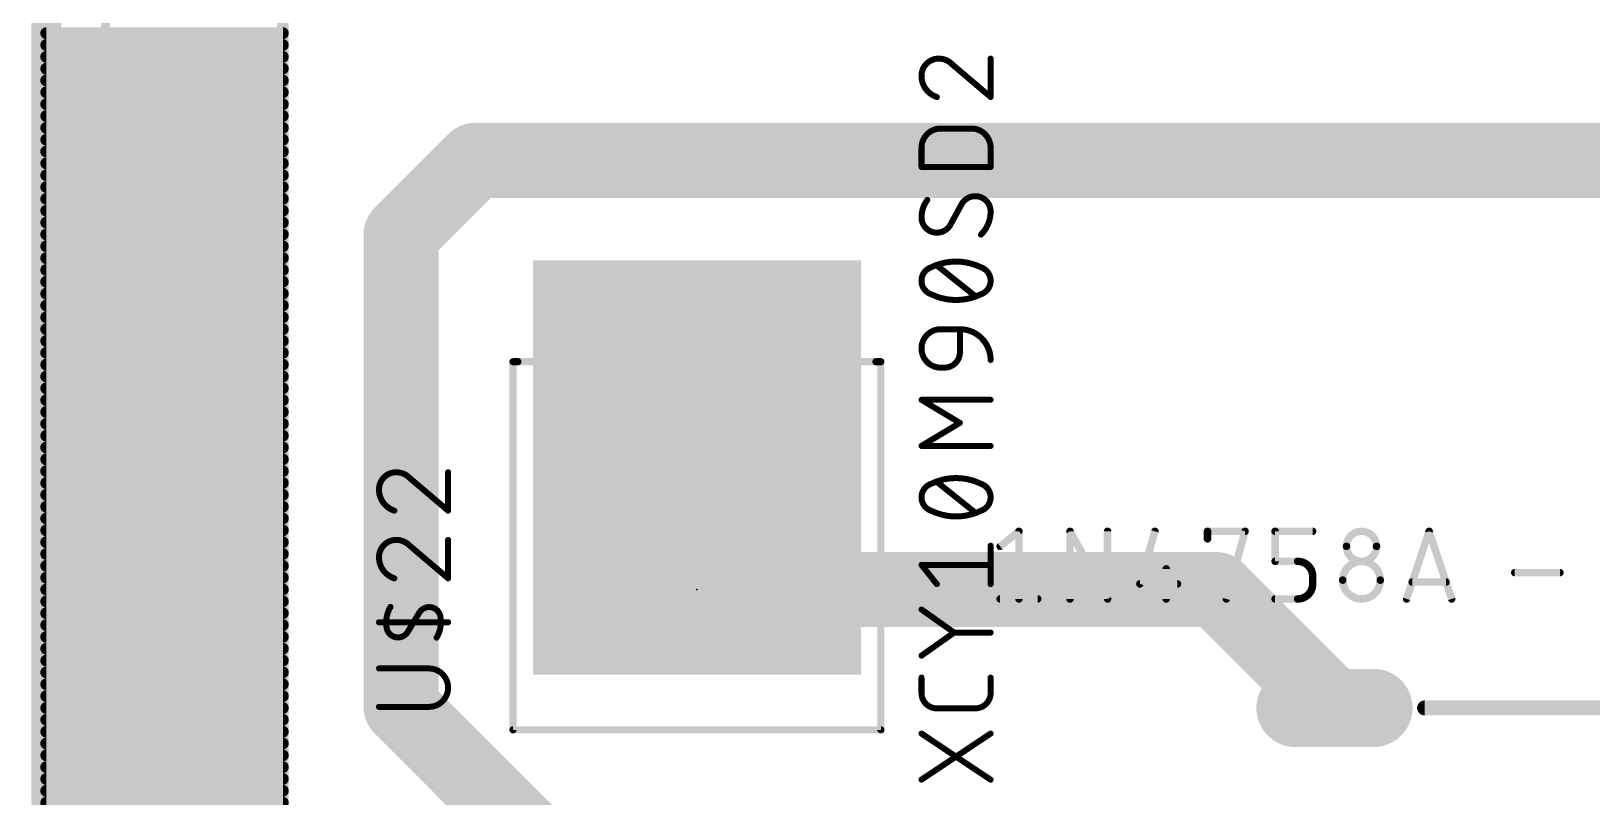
# Model space of a CAD drawing. Extents: x -92 to 260, y -27 to 208.
# Drawn here: x 133.75 to 160.13, y 134.5 to 147.43 of the extents above; entities that cross this region are included whole.
import ezdxf

# ---------------------------------------------------------------- set-up
doc = ezdxf.new("R2010")
doc.units = 0
for name, color, linetype in [('1', 12, 'CONTINUOUS'), ('121', 253, 'CONTINUOUS'), ('16', 132, 'CONTINUOUS'), ('17', 110, 'CONTINUOUS'), ('21', 253, 'CONTINUOUS'), ('23', 53, 'CONTINUOUS'), ('25', 253, 'CONTINUOUS'), ('27', 253, 'CONTINUOUS'), ('51', 253, 'CONTINUOUS')]:
    doc.layers.add(name, color=color, linetype=linetype)

# ---------------------------------------------------------------- blocks, each defined once
blk = doc.blocks.new('LONGP100')
at = {"const_width": 1}
blk.add_lwpolyline([(-0.5, 0), (0.5, 0)], dxfattribs=at)
at = {"const_width": 0.5}
for points in [[(-0.5, 0.25, 1), (-0.5, -0.25)], [(0.5, -0.25, 1), (0.5, 0.25)]]:
    blk.add_lwpolyline(points, format="xyb", dxfattribs=at)
blk = doc.blocks.new('RECT')
blk.add_solid([(-0.5, -0.5), (0.5, -0.5), (-0.5, 0.5), (0.5, 0.5)])

msp = doc.modelspace()

# ---------------------------------------------------------------- linework, layer by layer
at = {"layer": '1'}
for points, const_width in [([(134, 122), (134, 182)], 0.508), ([(141.25, 145.25), (140, 144)], 1.27), ([(180, 145.25), (141.25, 145.25)], 1.27), ([(140, 144), (140, 136.0159)], 1.27), ([(147.0626, 138), (145, 140.0626)], 1.27), ([(153.777, 138), (147.0626, 138)], 1.27), ([(155.777, 136), (153.777, 138)], 1.27), ([(140, 136.0159), (142.72, 133.2959)], 1.27)]:
    msp.add_lwpolyline(points, dxfattribs=dict(at, const_width=const_width))
at = {"layer": '1', "const_width": 0.635}
for points in [[(141.25, 145.5675, 1), (141.25, 144.9325)], [(141.4745, 145.0255, 1), (141.0255, 145.4745)], [(140.3175, 144, 1), (139.6825, 144)], [(139.7755, 144.2245, 1), (140.2245, 143.7755)], [(145.2245, 140.2871, 1), (144.7755, 139.8381)], [(147.0626, 138.3175, 1), (147.0626, 137.6825)], [(146.8381, 137.7755, 1), (147.2871, 138.2245)], [(154.0015, 138.2245, 1), (153.5525, 137.7755)], [(153.777, 137.6825, 1), (153.777, 138.3175)], [(140.2245, 136.2404, 1), (139.7755, 135.7914)], [(155.5525, 135.7755, 1), (156.0015, 136.2245)], [(139.6825, 136.0159, 1), (140.3175, 136.0159)]]:
    msp.add_lwpolyline(points, format="xyb", dxfattribs=at)
at = {"layer": '121', "const_width": 0.1524}
msp.add_lwpolyline([(135, 175), (135, 85)], dxfattribs=at)
at = {"layer": '16', "const_width": 0.508}
msp.add_lwpolyline([(134, 122), (134, 183)], dxfattribs=at)
at = {"layer": '21'}
for points, const_width in [([(134, 121.7), (134, 180.3)], 0.2), ([(138, 180.3), (138, 121.7)], 0.2), ([(134, 147.4), (138, 147.4)], 0.2), ([(134, 147.2), (138, 147.2)], 0.2), ([(134, 147), (138, 147)], 0.2), ([(134, 146.8), (138, 146.8)], 0.2), ([(134, 146.6), (138, 146.6)], 0.2), ([(134, 146.4), (138, 146.4)], 0.2), ([(134, 146.2), (138, 146.2)], 0.2), ([(134, 146), (138, 146)], 0.2), ([(134, 145.8), (138, 145.8)], 0.2), ([(134, 145.6), (138, 145.6)], 0.2), ([(134, 145.4), (138, 145.4)], 0.2), ([(134, 145.2), (138, 145.2)], 0.2), ([(134, 145), (138, 145)], 0.2), ([(134, 144.8), (138, 144.8)], 0.2), ([(134, 144.6), (138, 144.6)], 0.2), ([(134, 144.4), (138, 144.4)], 0.2), ([(134, 144.2), (138, 144.2)], 0.2), ([(134, 144), (138, 144)], 0.2), ([(134, 143.8), (138, 143.8)], 0.2), ([(134, 143.6), (138, 143.6)], 0.2), ([(134, 143.4), (138, 143.4)], 0.2), ([(134, 143.2), (138, 143.2)], 0.2), ([(134, 143), (138, 143)], 0.2), ([(134, 142.8), (138, 142.8)], 0.2), ([(134, 142.6), (138, 142.6)], 0.2), ([(134, 142.4), (138, 142.4)], 0.2), ([(134, 142.2), (138, 142.2)], 0.2), ([(134, 142), (138, 142)], 0.2), ([(134, 141.8), (138, 141.8)], 0.2), ([(134, 141.6), (138, 141.6)], 0.2), ([(141.9741, 141.85), (141.89, 141.85)], 0.12), ([(141.89, 141.85), (141.89, 135.63)], 0.12), ([(148.11, 141.85), (148.0259, 141.85)], 0.12), ([(148.11, 135.63), (148.11, 141.85)], 0.12), ([(134, 141.4), (138, 141.4)], 0.2), ([(134, 141.2), (138, 141.2)], 0.2), ([(134, 141), (138, 141)], 0.2), ([(134, 140.8), (138, 140.8)], 0.2), ([(134, 140.6), (138, 140.6)], 0.2), ([(134, 140.4), (138, 140.4)], 0.2), ([(134, 140.2), (138, 140.2)], 0.2), ([(134, 140), (138, 140)], 0.2), ([(134, 139.8), (138, 139.8)], 0.2), ([(134, 139.6), (138, 139.6)], 0.2), ([(134, 139.4), (138, 139.4)], 0.2), ([(134, 139.2), (138, 139.2)], 0.2), ([(134, 139), (138, 139)], 0.2), ([(134, 138.8), (138, 138.8)], 0.2), ([(134, 138.6), (138, 138.6)], 0.2), ([(134, 138.4), (138, 138.4)], 0.2), ([(134, 138.2), (138, 138.2)], 0.2), ([(134, 138), (138, 138)], 0.2), ([(134, 137.8), (138, 137.8)], 0.2), ([(134, 137.6), (138, 137.6)], 0.2), ([(134, 137.4), (138, 137.4)], 0.2), ([(134, 137.2), (138, 137.2)], 0.2), ([(134, 137), (138, 137)], 0.2), ([(134, 136.8), (138, 136.8)], 0.2), ([(134, 136.6), (138, 136.6)], 0.2), ([(134, 136.4), (138, 136.4)], 0.2), ([(134, 136.2), (138, 136.2)], 0.2), ([(160.73, 136), (157.301, 136)], 0.254), ([(134, 136), (138, 136)], 0.2), ([(134, 135.8), (138, 135.8)], 0.2), ([(134, 135.6), (138, 135.6)], 0.2), ([(141.89, 135.63), (148.11, 135.63)], 0.12), ([(134, 135.4), (138, 135.4)], 0.2), ([(134, 135.2), (138, 135.2)], 0.2), ([(134, 135), (138, 135)], 0.2), ([(134, 134.8), (138, 134.8)], 0.2), ([(134, 134.6), (138, 134.6)], 0.2), ([(134, 134.4), (138, 134.4)], 0.2)]:
    msp.add_lwpolyline(points, dxfattribs=dict(at, const_width=const_width))
for points, const_width in [([(134, 147.45, 1), (134, 147.35)], 0.1), ([(138, 147.35, 1), (138, 147.45)], 0.1), ([(134, 147.25, 1), (134, 147.15)], 0.1), ([(138, 147.15, 1), (138, 147.25)], 0.1), ([(134, 147.05, 1), (134, 146.95)], 0.1), ([(138, 146.95, 1), (138, 147.05)], 0.1), ([(134, 146.85, 1), (134, 146.75)], 0.1), ([(134, 146.65, 1), (134, 146.55)], 0.1), ([(138, 146.75, 1), (138, 146.85)], 0.1), ([(138, 146.55, 1), (138, 146.65)], 0.1), ([(134, 146.45, 1), (134, 146.35)], 0.1), ([(138, 146.35, 1), (138, 146.45)], 0.1), ([(134, 146.25, 1), (134, 146.15)], 0.1), ([(138, 146.15, 1), (138, 146.25)], 0.1), ([(134, 146.05, 1), (134, 145.95)], 0.1), ([(134, 145.85, 1), (134, 145.75)], 0.1), ([(138, 145.95, 1), (138, 146.05)], 0.1), ([(138, 145.75, 1), (138, 145.85)], 0.1), ([(134, 145.65, 1), (134, 145.55)], 0.1), ([(138, 145.55, 1), (138, 145.65)], 0.1), ([(134, 145.45, 1), (134, 145.35)], 0.1), ([(138, 145.35, 1), (138, 145.45)], 0.1), ([(134, 145.25, 1), (134, 145.15)], 0.1), ([(134, 145.05, 1), (134, 144.95)], 0.1), ([(138, 145.15, 1), (138, 145.25)], 0.1), ([(138, 144.95, 1), (138, 145.05)], 0.1), ([(134, 144.85, 1), (134, 144.75)], 0.1), ([(138, 144.75, 1), (138, 144.85)], 0.1), ([(134, 144.65, 1), (134, 144.55)], 0.1), ([(138, 144.55, 1), (138, 144.65)], 0.1), ([(134, 144.45, 1), (134, 144.35)], 0.1), ([(138, 144.35, 1), (138, 144.45)], 0.1), ([(134, 144.25, 1), (134, 144.15)], 0.1), ([(134, 144.05, 1), (134, 143.95)], 0.1), ([(138, 144.15, 1), (138, 144.25)], 0.1), ([(138, 143.95, 1), (138, 144.05)], 0.1), ([(134, 143.85, 1), (134, 143.75)], 0.1), ([(138, 143.75, 1), (138, 143.85)], 0.1), ([(134, 143.65, 1), (134, 143.55)], 0.1), ([(138, 143.55, 1), (138, 143.65)], 0.1), ([(134, 143.45, 1), (134, 143.35)], 0.1), ([(134, 143.25, 1), (134, 143.15)], 0.1), ([(138, 143.35, 1), (138, 143.45)], 0.1), ([(138, 143.15, 1), (138, 143.25)], 0.1), ([(134, 143.05, 1), (134, 142.95)], 0.1), ([(138, 142.95, 1), (138, 143.05)], 0.1), ([(134, 142.85, 1), (134, 142.75)], 0.1), ([(138, 142.75, 1), (138, 142.85)], 0.1), ([(134, 142.65, 1), (134, 142.55)], 0.1), ([(134, 142.45, 1), (134, 142.35)], 0.1), ([(138, 142.55, 1), (138, 142.65)], 0.1), ([(138, 142.35, 1), (138, 142.45)], 0.1), ([(134, 142.25, 1), (134, 142.15)], 0.1), ([(138, 142.15, 1), (138, 142.25)], 0.1), ([(134, 142.05, 1), (134, 141.95)], 0.1), ([(138, 141.95, 1), (138, 142.05)], 0.1), ([(134, 141.85, 1), (134, 141.75)], 0.1), ([(134, 141.65, 1), (134, 141.55)], 0.1), ([(138, 141.75, 1), (138, 141.85)], 0.1), ([(138, 141.55, 1), (138, 141.65)], 0.1), ([(141.89, 141.88, 1), (141.89, 141.82)], 0.06), ([(141.92, 141.85, 1), (141.86, 141.85)], 0.06), ([(141.9741, 141.82, 1), (141.9741, 141.88)], 0.06), ([(148.0259, 141.88, 1), (148.0259, 141.82)], 0.06), ([(148.14, 141.85, 1), (148.08, 141.85)], 0.06), ([(148.11, 141.82, 1), (148.11, 141.88)], 0.06), ([(134, 141.45, 1), (134, 141.35)], 0.1), ([(138, 141.35, 1), (138, 141.45)], 0.1), ([(134, 141.25, 1), (134, 141.15)], 0.1), ([(138, 141.15, 1), (138, 141.25)], 0.1), ([(134, 141.05, 1), (134, 140.95)], 0.1), ([(134, 140.85, 1), (134, 140.75)], 0.1), ([(138, 140.95, 1), (138, 141.05)], 0.1), ([(138, 140.75, 1), (138, 140.85)], 0.1), ([(134, 140.65, 1), (134, 140.55)], 0.1), ([(138, 140.55, 1), (138, 140.65)], 0.1), ([(134, 140.45, 1), (134, 140.35)], 0.1), ([(138, 140.35, 1), (138, 140.45)], 0.1), ([(134, 140.25, 1), (134, 140.15)], 0.1), ([(134, 140.05, 1), (134, 139.95)], 0.1), ([(138, 140.15, 1), (138, 140.25)], 0.1), ([(138, 139.95, 1), (138, 140.05)], 0.1), ([(134, 139.85, 1), (134, 139.75)], 0.1), ([(138, 139.75, 1), (138, 139.85)], 0.1), ([(134, 139.65, 1), (134, 139.55)], 0.1), ([(138, 139.55, 1), (138, 139.65)], 0.1), ([(134, 139.45, 1), (134, 139.35)], 0.1), ([(134, 139.25, 1), (134, 139.15)], 0.1), ([(138, 139.35, 1), (138, 139.45)], 0.1), ([(138, 139.15, 1), (138, 139.25)], 0.1), ([(134, 139.05, 1), (134, 138.95)], 0.1), ([(138, 138.95, 1), (138, 139.05)], 0.1), ([(134, 138.85, 1), (134, 138.75)], 0.1), ([(138, 138.75, 1), (138, 138.85)], 0.1), ([(134, 138.65, 1), (134, 138.55)], 0.1), ([(134, 138.45, 1), (134, 138.35)], 0.1), ([(138, 138.55, 1), (138, 138.65)], 0.1), ([(138, 138.35, 1), (138, 138.45)], 0.1), ([(134, 138.25, 1), (134, 138.15)], 0.1), ([(138, 138.15, 1), (138, 138.25)], 0.1), ([(134, 138.05, 1), (134, 137.95)], 0.1), ([(138, 137.95, 1), (138, 138.05)], 0.1), ([(134, 137.85, 1), (134, 137.75)], 0.1), ([(138, 137.75, 1), (138, 137.85)], 0.1), ([(134, 137.65, 1), (134, 137.55)], 0.1), ([(134, 137.45, 1), (134, 137.35)], 0.1), ([(138, 137.55, 1), (138, 137.65)], 0.1), ([(138, 137.35, 1), (138, 137.45)], 0.1), ([(134, 137.25, 1), (134, 137.15)], 0.1), ([(138, 137.15, 1), (138, 137.25)], 0.1), ([(134, 137.05, 1), (134, 136.95)], 0.1), ([(138, 136.95, 1), (138, 137.05)], 0.1), ([(134, 136.85, 1), (134, 136.75)], 0.1), ([(134, 136.65, 1), (134, 136.55)], 0.1), ([(138, 136.75, 1), (138, 136.85)], 0.1), ([(138, 136.55, 1), (138, 136.65)], 0.1), ([(134, 136.45, 1), (134, 136.35)], 0.1), ([(138, 136.35, 1), (138, 136.45)], 0.1), ([(134, 136.25, 1), (134, 136.15)], 0.1), ([(138, 136.15, 1), (138, 136.25)], 0.1), ([(157.301, 136.0635, 1), (157.301, 135.9365)], 0.127), ([(134, 136.05, 1), (134, 135.95)], 0.1), ([(134, 135.85, 1), (134, 135.75)], 0.1), ([(138, 135.95, 1), (138, 136.05)], 0.1), ([(138, 135.75, 1), (138, 135.85)], 0.1), ([(134, 135.65, 1), (134, 135.55)], 0.1), ([(138, 135.55, 1), (138, 135.65)], 0.1), ([(141.89, 135.66, 1), (141.89, 135.6)], 0.06), ([(141.86, 135.63, 1), (141.92, 135.63)], 0.06), ([(148.08, 135.63, 1), (148.14, 135.63)], 0.06), ([(148.11, 135.6, 1), (148.11, 135.66)], 0.06), ([(134, 135.45, 1), (134, 135.35)], 0.1), ([(138, 135.35, 1), (138, 135.45)], 0.1), ([(134, 135.25, 1), (134, 135.15)], 0.1), ([(134, 135.05, 1), (134, 134.95)], 0.1), ([(138, 135.15, 1), (138, 135.25)], 0.1), ([(138, 134.95, 1), (138, 135.05)], 0.1), ([(134, 134.85, 1), (134, 134.75)], 0.1), ([(138, 134.75, 1), (138, 134.85)], 0.1), ([(134, 134.65, 1), (134, 134.55)], 0.1), ([(138, 134.55, 1), (138, 134.65)], 0.1), ([(134, 134.45, 1), (134, 134.35)], 0.1), ([(138, 134.35, 1), (138, 134.45)], 0.1)]:
    msp.add_lwpolyline(points, format="xyb", dxfattribs=dict(at, const_width=const_width))
at = {"layer": '23'}
msp.add_point((145, 138), dxfattribs=at)
at = {"layer": '25'}
for points, const_width in [([(139.917, 139.9819, 0.4142), (139.6249, 139.6898)], 0.1016), ([(140.1442, 139.8845, 0.2053), (139.917, 139.9819)], 0.1016), ([(139.917, 140.0073, 1), (139.917, 139.9565)], 0.0508), ([(139.917, 139.9565, 1), (139.917, 140.0073)], 0.0508), ([(140.1606, 139.9039, 1), (140.1277, 139.8652)], 0.0508), ([(140.1258, 139.867, 1), (140.1626, 139.9021)], 0.0508), ([(140.8187, 139.9819, 1), (140.7679, 139.9819)], 0.0508), ([(139.6249, 139.6898, 0.3252), (139.8845, 139.3328)], 0.1016), ([(139.6503, 139.6898, 1), (139.5995, 139.6898)], 0.0508), ([(139.5995, 139.6898, 1), (139.6503, 139.6898)], 0.0508), ([(139.8767, 139.3086, 1), (139.8924, 139.357)], 0.0508), ([(140.7679, 139.3328, 1), (140.8187, 139.3328)], 0.0508), ([(140.7768, 139.3134, 1), (140.8098, 139.3521)], 0.0508), ([(139.917, 138.8389, 0.4142), (139.6249, 138.5468)], 0.1016), ([(140.1442, 138.7415, 0.2053), (139.917, 138.8389)], 0.1016), ([(139.917, 138.8643, 1), (139.917, 138.8135)], 0.0508), ([(139.917, 138.8135, 1), (139.917, 138.8643)], 0.0508), ([(140.1606, 138.7609, 1), (140.1277, 138.7222)], 0.0508), ([(140.1258, 138.724, 1), (140.1626, 138.7591)], 0.0508), ([(140.8187, 138.8389, 1), (140.7679, 138.8389)], 0.0508), ([(139.6249, 138.5468, 0.3252), (139.8845, 138.1898)], 0.1016), ([(139.6503, 138.5468, 1), (139.5995, 138.5468)], 0.0508), ([(139.5995, 138.5468, 1), (139.6503, 138.5468)], 0.0508), ([(139.8767, 138.1656, 1), (139.8924, 138.214)], 0.0508), ([(140.7679, 138.1898, 1), (140.8187, 138.1898)], 0.0508), ([(140.7768, 138.1704, 1), (140.8098, 138.2092)], 0.0508), ([(139.8196, 137.7072, 0.1823), (139.7547, 137.3502)], 0.1016), ([(139.8414, 137.6941, 1), (139.7979, 137.7203)], 0.0508), ([(140.6635, 137.5449, 0.6917), (140.3065, 137.6098)], 0.1016), ([(139.6249, 137.473, 1), (139.6249, 137.4222)], 0.0508), ([(140.1873, 137.4606, 1), (140.2309, 137.4345)], 0.0508), ([(140.2309, 137.4345, 1), (140.1873, 137.4606)], 0.0508), ([(140.2847, 137.6229, 1), (140.3282, 137.5968)], 0.0508), ([(140.3282, 137.5968, 1), (140.2847, 137.6229)], 0.0508), ([(140.5986, 137.1879, 0.1823), (140.6635, 137.5449)], 0.1016), ([(140.6885, 137.5495, 1), (140.6385, 137.5404)], 0.0508), ([(140.6385, 137.5404, 1), (140.6885, 137.5495)], 0.0508), ([(140.7933, 137.4222, 1), (140.7933, 137.473)], 0.0508), ([(139.7547, 137.3502, 0.6917), (140.1117, 137.2853)], 0.1016), ([(139.7797, 137.3547, 1), (139.7297, 137.3456)], 0.0508), ([(139.7297, 137.3456, 1), (139.7797, 137.3547)], 0.0508), ([(140.09, 137.2983, 1), (140.1335, 137.2722)], 0.0508), ([(140.1335, 137.2722, 1), (140.09, 137.2983)], 0.0508), ([(140.5768, 137.201, 1), (140.6203, 137.1748)], 0.0508), ([(139.6249, 136.6926, 1), (139.6249, 136.6418)], 0.0508), ([(140.4687, 136.0181, 1), (140.4687, 136.6672)], 0.1016), ([(140.4687, 136.6926, 1), (140.4687, 136.6418)], 0.0508), ([(140.4687, 136.6418, 1), (140.4687, 136.6926)], 0.0508), ([(139.6249, 136.0435, 1), (139.6249, 135.9927)], 0.0508), ([(140.4687, 136.0435, 1), (140.4687, 135.9927)], 0.0508), ([(140.4687, 135.9927, 1), (140.4687, 136.0435)], 0.0508)]:
    msp.add_lwpolyline(points, format="xyb", dxfattribs=dict(at, const_width=const_width))
at = {"layer": '25', "const_width": 0.1016}
for points in [[(140.1442, 139.8845), (140.7933, 139.3328)], [(140.7933, 139.3328), (140.7933, 139.9819)], [(140.1442, 138.7415), (140.7933, 138.1898)], [(140.7933, 138.1898), (140.7933, 138.8389)], [(140.7933, 137.4476), (139.6249, 137.4476)], [(140.2091, 137.4476), (140.1117, 137.2853)], [(140.2091, 137.4476), (140.3065, 137.6098)], [(140.4687, 136.6672), (139.6249, 136.6672)], [(139.6249, 136.0181), (140.4687, 136.0181)]]:
    msp.add_lwpolyline(points, dxfattribs=at)
at = {"layer": '27'}
for points, const_width in [([(149.0879, 146.9704, 0.4142), (148.7958, 146.6783)], 0.1016), ([(149.3151, 146.8731, 0.2053), (149.0879, 146.9704)], 0.1016), ([(149.0879, 146.9958, 1), (149.0879, 146.945)], 0.0508), ([(149.0879, 146.945, 1), (149.0879, 146.9958)], 0.0508), ([(149.9896, 146.9704, 1), (149.9388, 146.9704)], 0.0508), ([(148.7958, 146.6783, 0.3252), (149.0554, 146.3213)], 0.1016), ([(148.8212, 146.6783, 1), (148.7704, 146.6783)], 0.0508), ([(148.7704, 146.6783, 1), (148.8212, 146.6783)], 0.0508), ([(149.3315, 146.8924, 1), (149.2986, 146.8537)], 0.0508), ([(149.2967, 146.8555, 1), (149.3335, 146.8906)], 0.0508), ([(149.0476, 146.2971, 1), (149.0633, 146.3455)], 0.0508), ([(149.9388, 146.3213, 1), (149.9896, 146.3213)], 0.0508), ([(149.9477, 146.302, 1), (149.9807, 146.3407)], 0.0508), ([(149.1204, 145.7893, 0.4142), (148.7958, 145.4648)], 0.1016), ([(149.1204, 145.8147, 1), (149.1204, 145.7639)], 0.0508), ([(149.1204, 145.7639, 1), (149.1204, 145.8147)], 0.0508), ([(149.9642, 145.4648, 0.4142), (149.6396, 145.7893)], 0.1016), ([(149.6396, 145.8147, 1), (149.6396, 145.7639)], 0.0508), ([(149.6396, 145.7639, 1), (149.6396, 145.8147)], 0.0508), ([(148.8212, 145.4648, 1), (148.7704, 145.4648)], 0.0508), ([(148.7704, 145.4648, 1), (148.8212, 145.4648)], 0.0508), ([(149.9896, 145.4648, 1), (149.9388, 145.4648)], 0.0508), ([(149.9388, 145.4648, 1), (149.9896, 145.4648)], 0.0508), ([(148.7958, 145.1656, 1), (148.7958, 145.1148)], 0.0508), ([(148.7704, 145.1402, 1), (148.8212, 145.1402)], 0.0508), ([(149.9388, 145.1402, 1), (149.9896, 145.1402)], 0.0508), ([(149.9642, 145.1148, 1), (149.9642, 145.1656)], 0.0508), ([(148.8932, 144.5814, 0.1623), (148.7958, 144.2893)], 0.1016), ([(148.9135, 144.5662, 1), (148.8728, 144.5967)], 0.0508), ([(149.7046, 144.6463, 0.2656), (149.4774, 144.5165)], 0.1016), ([(149.4997, 144.5043, 1), (149.4551, 144.5287)], 0.0508), ([(149.9642, 144.3867, 0.4142), (149.7046, 144.6463)], 0.1016), ([(149.7046, 144.6717, 1), (149.7046, 144.6209)], 0.0508), ([(149.7046, 144.6209, 1), (149.7046, 144.6717)], 0.0508), ([(148.7958, 144.2893, 0.4142), (149.0554, 144.0297)], 0.1016), ([(148.8212, 144.2893, 1), (148.7704, 144.2893)], 0.0508), ([(148.7704, 144.2893, 1), (148.8212, 144.2893)], 0.0508), ([(149.4555, 144.5294, 1), (149.4993, 144.5036)], 0.0508), ([(149.8019, 143.9972, 0.2), (149.9642, 144.3867)], 0.1016), ([(149.9896, 144.3867, 1), (149.9388, 144.3867)], 0.0508), ([(149.9388, 144.3867, 1), (149.9896, 144.3867)], 0.0508), ([(149.0554, 144.0297, 0.2656), (149.2826, 144.1595)], 0.1016), ([(149.0554, 144.0551, 1), (149.0554, 144.0043)], 0.0508), ([(149.0554, 144.0043, 1), (149.0554, 144.0551)], 0.0508), ([(149.2603, 144.1717, 1), (149.3049, 144.1473)], 0.0508), ([(149.3045, 144.1466, 1), (149.2608, 144.1724)], 0.0508), ([(149.784, 144.0153, 1), (149.8198, 143.9792)], 0.0508), ([(149.38, 143.5414, 0.1139), (148.9581, 143.4441)], 0.1016), ([(149.0713, 143.4964, 1), (149.0396, 143.4567)], 0.0508), ([(149.8019, 143.4441, 0.1139), (149.38, 143.5414)], 0.1016), ([(149.38, 143.5668, 1), (149.38, 143.516)], 0.0508), ([(149.38, 143.516, 1), (149.38, 143.5668)], 0.0508), ([(148.9581, 143.4441, 0.3205), (148.7958, 143.2169)], 0.1016), ([(148.7958, 143.2169, 0.3205), (148.9581, 142.9897)], 0.1016), ([(148.8212, 143.2169, 1), (148.7704, 143.2169)], 0.0508), ([(148.9469, 143.4669, 1), (148.9692, 143.4212)], 0.0508), ([(148.9663, 143.42, 1), (148.9498, 143.4681)], 0.0508), ([(149.9642, 143.2169, 0.3205), (149.8019, 143.4441)], 0.1016), ([(149.8102, 143.4681, 1), (149.7937, 143.42)], 0.0508), ([(149.8019, 142.9897, 0.3205), (149.9642, 143.2169)], 0.1016), ([(149.7908, 143.4212, 1), (149.8131, 143.4669)], 0.0508), ([(149.9896, 143.2169, 1), (149.9388, 143.2169)], 0.0508), ([(148.7704, 143.2169, 1), (148.8212, 143.2169)], 0.0508), ([(148.9581, 142.9897, 0.1139), (149.38, 142.8923)], 0.1016), ([(148.9692, 143.0125, 1), (148.9469, 142.9669)], 0.0508), ([(148.9498, 142.9657, 1), (148.9663, 143.0137)], 0.0508), ([(149.38, 142.8923, 0.1139), (149.8019, 142.9897)], 0.1016), ([(149.6887, 142.9374, 1), (149.7204, 142.9771)], 0.0508), ([(149.7937, 143.0137, 1), (149.8102, 142.9657)], 0.0508), ([(149.8131, 142.9669, 1), (149.7908, 143.0125)], 0.0508), ([(149.9388, 143.2169, 1), (149.9896, 143.2169)], 0.0508), ([(149.38, 142.9177, 1), (149.38, 142.8669)], 0.0508), ([(149.38, 142.8669, 1), (149.38, 142.9177)], 0.0508), ([(149.1204, 142.3984, 1), (149.1204, 141.7493)], 0.1016), ([(149.1204, 142.4238, 1), (149.1204, 142.373)], 0.0508), ([(149.1204, 142.373, 1), (149.1204, 142.4238)], 0.0508), ([(149.4703, 142.3984, 1), (149.4195, 142.3984)], 0.0508), ([(149.9642, 141.8791, 0.4142), (149.4449, 142.3984)], 0.1016), ([(149.4449, 142.4238, 1), (149.4449, 142.373)], 0.0508), ([(149.4449, 142.373, 1), (149.4449, 142.4238)], 0.0508), ([(149.1853, 141.7493, 0.4142), (149.4449, 142.009)], 0.1016), ([(149.4703, 142.009, 1), (149.4195, 142.009)], 0.0508), ([(149.4195, 142.009, 1), (149.4703, 142.009)], 0.0508), ([(149.1204, 141.7747, 1), (149.1204, 141.7239)], 0.0508), ([(149.1204, 141.7239, 1), (149.1204, 141.7747)], 0.0508), ([(149.1853, 141.7747, 1), (149.1853, 141.7239)], 0.0508), ([(149.1853, 141.7239, 1), (149.1853, 141.7747)], 0.0508), ([(149.9388, 141.8791, 1), (149.9896, 141.8791)], 0.0508), ([(148.8089, 141.2278, 1), (148.7827, 141.1843)], 0.0508), ([(148.7958, 141.2314, 1), (148.7958, 141.1806)], 0.0508), ([(149.9642, 141.1806, 1), (149.9642, 141.2314)], 0.0508), ([(149.458, 140.7948, 1), (149.4318, 140.8384)], 0.0508), ([(149.4318, 140.7948, 1), (149.458, 140.8384)], 0.0508), ([(148.7958, 140.4525, 1), (148.7958, 140.4017)], 0.0508), ([(148.7827, 140.4489, 1), (148.8089, 140.4053)], 0.0508), ([(149.9642, 140.4017, 1), (149.9642, 140.4525)], 0.0508), ([(148.9581, 139.7865, 0.3205), (148.7958, 139.5593)], 0.1016), ([(148.9469, 139.8093, 1), (148.9692, 139.7636)], 0.0508), ([(149.38, 139.8838, 0.1139), (148.9581, 139.7865)], 0.1016), ([(148.9663, 139.7624, 1), (148.9498, 139.8105)], 0.0508), ([(149.0713, 139.8388, 1), (149.0396, 139.7991)], 0.0508), ([(149.8019, 139.7865, 0.1139), (149.38, 139.8838)], 0.1016), ([(149.38, 139.9092, 1), (149.38, 139.8584)], 0.0508), ([(149.38, 139.8584, 1), (149.38, 139.9092)], 0.0508), ([(149.9642, 139.5593, 0.3205), (149.8019, 139.7865)], 0.1016), ([(149.8102, 139.8105, 1), (149.7937, 139.7624)], 0.0508), ([(149.7908, 139.7636, 1), (149.8131, 139.8093)], 0.0508), ([(148.7958, 139.5593, 0.3205), (148.9581, 139.3321)], 0.1016), ([(148.8212, 139.5593, 1), (148.7704, 139.5593)], 0.0508), ([(148.7704, 139.5593, 1), (148.8212, 139.5593)], 0.0508), ([(149.8019, 139.3321, 0.3205), (149.9642, 139.5593)], 0.1016), ([(149.9896, 139.5593, 1), (149.9388, 139.5593)], 0.0508), ([(149.9388, 139.5593, 1), (149.9896, 139.5593)], 0.0508), ([(148.9581, 139.3321, 0.1139), (149.38, 139.2347)], 0.1016), ([(148.9692, 139.3549, 1), (148.9469, 139.3093)], 0.0508), ([(148.9498, 139.3081, 1), (148.9663, 139.3561)], 0.0508), ([(149.38, 139.2347, 0.1139), (149.8019, 139.3321)], 0.1016), ([(149.6887, 139.2798, 1), (149.7204, 139.3195)], 0.0508), ([(149.7937, 139.3561, 1), (149.8102, 139.3081)], 0.0508), ([(149.8131, 139.3093, 1), (149.7908, 139.3549)], 0.0508), ([(149.38, 139.2601, 1), (149.38, 139.2093)], 0.0508), ([(149.38, 139.2093, 1), (149.38, 139.2601)], 0.0508), ([(150.4748, 138.9845, 1), (150.4113, 138.9845)], 0.0635), ([(150.4628, 138.9597, 1), (150.4232, 139.0093)], 0.0635), ([(151.3344, 138.9999, 1), (151.2788, 138.9691)], 0.0635), ([(151.3383, 138.9845, 1), (151.2749, 138.9845)], 0.0635), ([(151.9733, 138.9845, 1), (151.9099, 138.9845)], 0.0635), ([(152.7722, 138.9758, 1), (152.7112, 138.9932)], 0.0635), ([(153.6625, 138.9845, 1), (153.599, 138.9845)], 0.0635), ([(153.6307, 139.0162, 1), (153.6307, 138.9528)], 0.0635), ([(154.2963, 138.976, 1), (154.2351, 138.993)], 0.0635), ([(154.2657, 138.9528, 1), (154.2657, 139.0162)], 0.0635), ([(154.8055, 138.9845, 1), (154.742, 138.9845)], 0.0635), ([(154.7737, 139.0162, 1), (154.7737, 138.9528)], 0.0635), ([(155.4087, 138.9528, 1), (155.4087, 139.0162)], 0.0635), ([(156.4882, 138.7305, 1), (155.9802, 138.7305)], 0.127), ([(157.4073, 138.9945, 1), (157.3471, 138.9745)], 0.0635), ([(157.4073, 138.9745, 1), (157.3471, 138.9945)], 0.0635), ([(149.9896, 138.7408, 1), (149.9388, 138.7408)], 0.0508), ([(150.1057, 138.7553, 1), (150.1453, 138.7057)], 0.0635), ([(153.599, 138.8575, 1), (153.6625, 138.8575)], 0.0635), ([(155.9802, 138.7305, 1), (156.4882, 138.7305)], 0.127), ([(156.0119, 138.7305, 1), (155.9485, 138.7305)], 0.0635), ([(156.5199, 138.7305, 1), (156.4565, 138.7305)], 0.0635), ([(154.7737, 138.5083, 1), (154.7737, 138.4448)], 0.0635), ([(154.742, 138.4765, 1), (154.8055, 138.4765)], 0.0635), ([(155.4087, 138.2225, 0.4142), (155.1547, 138.4765)], 0.127), ([(155.1547, 138.5083, 1), (155.1547, 138.4448)], 0.0635), ([(155.1547, 138.4448, 1), (155.1547, 138.5083)], 0.0635), ([(156.5517, 138.159, 1), (155.9167, 138.159)], 0.127), ([(155.9485, 138.7305, 1), (156.0119, 138.7305)], 0.0635), ([(156.4565, 138.7305, 1), (156.5199, 138.7305)], 0.0635), ([(148.7958, 138.4417, 1), (148.7958, 138.3909)], 0.0508), ([(148.8156, 138.4321, 1), (148.776, 138.4004)], 0.0508), ([(149.9642, 138.3909, 1), (149.9642, 138.4417)], 0.0508), ([(152.9639, 138.3495, 1), (152.9005, 138.3495)], 0.0635), ([(155.4404, 138.2225, 1), (155.377, 138.2225)], 0.0635), ([(155.377, 138.2225, 1), (155.4404, 138.2225)], 0.0635), ([(158.825, 138.3177, 1), (158.825, 138.2543)], 0.0635), ([(159.587, 138.2543, 1), (159.587, 138.3177)], 0.0635), ([(149.0356, 138.0759, 1), (149.0753, 138.1076)], 0.0508), ([(149.9388, 138.0917, 1), (149.9896, 138.0917)], 0.0508), ([(152.4877, 138.1273, 1), (152.4877, 138.0638)], 0.0635), ([(152.4572, 138.1042, 1), (152.5182, 138.0868)], 0.0635), ([(153.1227, 138.0638, 1), (153.1227, 138.1273)], 0.0635), ([(155.1547, 137.8415, 0.4142), (155.4087, 138.0955)], 0.127), ([(155.4404, 138.0955, 1), (155.377, 138.0955)], 0.0635), ([(155.377, 138.0955, 1), (155.4404, 138.0955)], 0.0635), ([(155.9167, 138.159, 1), (156.5517, 138.159)], 0.127), ([(155.9485, 138.159, 1), (155.885, 138.159)], 0.0635), ([(155.885, 138.159, 1), (155.9485, 138.159)], 0.0635), ([(156.5834, 138.159, 1), (156.52, 138.159)], 0.0635), ([(156.52, 138.159, 1), (156.5834, 138.159)], 0.0635), ([(157.0915, 138.159, 1), (157.0915, 138.0955)], 0.0635), ([(157.6629, 138.0955, 1), (157.6629, 138.159)], 0.0635), ([(148.8104, 137.6835, 1), (148.7812, 137.642)], 0.0508), ([(150.1255, 137.8732, 1), (150.1255, 137.8098)], 0.0635), ([(150.4113, 137.8415, 1), (150.4748, 137.8415)], 0.0635), ([(150.7605, 137.8098, 1), (150.7605, 137.8732)], 0.0635), ([(151.2749, 137.8415, 1), (151.3383, 137.8415)], 0.0635), ([(151.9099, 137.8415, 1), (151.9733, 137.8415)], 0.0635), ([(151.9138, 137.8261, 1), (151.9694, 137.8569)], 0.0635), ([(152.9005, 137.8415, 1), (152.9639, 137.8415)], 0.0635), ([(153.9176, 137.85, 1), (153.9788, 137.833)], 0.0635), ([(154.7737, 137.8732, 1), (154.7737, 137.8098)], 0.0635), ([(155.1547, 137.8732, 1), (155.1547, 137.8098)], 0.0635), ([(155.1547, 137.8098, 1), (155.1547, 137.8732)], 0.0635), ([(156.9661, 137.8515, 1), (157.0263, 137.8315)], 0.0635), ([(157.7281, 137.8315, 1), (157.7883, 137.8515)], 0.0635), ([(149.3475, 137.2987, 1), (149.3475, 137.2479)], 0.0508), ([(149.3622, 137.2525, 1), (149.3329, 137.294)], 0.0508), ([(149.3329, 137.2525, 1), (149.3622, 137.294)], 0.0508), ([(149.9642, 137.2479, 1), (149.9642, 137.2987)], 0.0508), ([(148.7812, 136.9046, 1), (148.8104, 136.8631)], 0.0508), ([(148.8212, 136.5122, 1), (148.7704, 136.5122)], 0.0508), ([(149.9896, 136.5122, 1), (149.9388, 136.5122)], 0.0508), ([(148.7958, 136.2526, 0.4142), (149.0554, 135.9929)], 0.1016), ([(148.8212, 136.2526, 1), (148.7704, 136.2526)], 0.0508), ([(148.7704, 136.2526, 1), (148.8212, 136.2526)], 0.0508), ([(149.7046, 135.9929, 0.4142), (149.9642, 136.2526)], 0.1016), ([(149.9896, 136.2526, 1), (149.9388, 136.2526)], 0.0508), ([(149.9388, 136.2526, 1), (149.9896, 136.2526)], 0.0508), ([(149.0554, 136.0183, 1), (149.0554, 135.9675)], 0.0508), ([(149.0554, 135.9675, 1), (149.0554, 136.0183)], 0.0508), ([(149.7046, 136.0183, 1), (149.7046, 135.9675)], 0.0508), ([(149.7046, 135.9675, 1), (149.7046, 136.0183)], 0.0508), ([(148.8099, 135.5884, 1), (148.7817, 135.5461)], 0.0508), ([(149.9783, 135.5461, 1), (149.9501, 135.5884)], 0.0508), ([(148.7817, 134.8095, 1), (148.8099, 134.7672)], 0.0508), ([(149.9501, 134.7672, 1), (149.9783, 134.8095)], 0.0508)]:
    msp.add_lwpolyline(points, format="xyb", dxfattribs=dict(at, const_width=const_width))
for points, const_width in [([(149.9642, 146.3213), (149.9642, 146.9704)], 0.1016), ([(149.3151, 146.8731), (149.9642, 146.3213)], 0.1016), ([(149.1204, 145.7893), (149.6396, 145.7893)], 0.1016), ([(148.7958, 145.1402), (148.7958, 145.4648)], 0.1016), ([(149.9642, 145.4648), (149.9642, 145.1402)], 0.1016), ([(149.9642, 145.1402), (148.7958, 145.1402)], 0.1016), ([(149.4774, 144.5165), (149.2826, 144.1595)], 0.1016), ([(149.7046, 142.9572), (149.0554, 143.4765)], 0.1016), ([(149.1204, 142.3984), (149.4449, 142.3984)], 0.1016), ([(149.4449, 142.3984), (149.4449, 142.009)], 0.1016), ([(149.1853, 141.7493), (149.1204, 141.7493)], 0.1016), ([(149.4449, 140.8166), (148.7958, 141.206)], 0.1016), ([(148.7958, 141.206), (149.9642, 141.206)], 0.1016), ([(148.7958, 140.4271), (149.4449, 140.8166)], 0.1016), ([(149.9642, 140.4271), (148.7958, 140.4271)], 0.1016), ([(149.7046, 139.2996), (149.0554, 139.8189)], 0.1016), ([(150.1255, 138.7305), (150.443, 138.9845)], 0.127), ([(150.443, 138.9845), (150.443, 137.8415)], 0.127), ([(151.3066, 137.8415), (151.3066, 138.9845)], 0.127), ([(151.3066, 138.9845), (151.9416, 137.8415)], 0.127), ([(151.9416, 137.8415), (151.9416, 138.9845)], 0.127), ([(152.7417, 138.9845), (152.4877, 138.0955)], 0.127), ([(153.6307, 138.8575), (153.6307, 138.9845)], 0.127), ([(153.6307, 138.9845), (154.2657, 138.9845)], 0.127), ([(154.2657, 138.9845), (153.9482, 137.8415)], 0.127), ([(154.7737, 138.4765), (154.7737, 138.9845)], 0.127), ([(154.7737, 138.9845), (155.4087, 138.9845)], 0.127), ([(156.9962, 137.8415), (157.3772, 138.9845)], 0.127), ([(157.3772, 138.9845), (157.7582, 137.8415)], 0.127), ([(149.9642, 138.0917), (149.9642, 138.7408)], 0.1016), ([(155.1547, 138.4765), (154.7737, 138.4765)], 0.127), ([(149.0554, 138.0917), (148.7958, 138.4163)], 0.1016), ([(148.7958, 138.4163), (149.9642, 138.4163)], 0.1016), ([(152.9322, 138.3495), (152.9322, 137.8415)], 0.127), ([(155.4087, 138.0955), (155.4087, 138.2225)], 0.127), ([(158.825, 138.286), (159.587, 138.286)], 0.127), ([(152.4877, 138.0955), (153.1227, 138.0955)], 0.127), ([(157.6629, 138.1273), (157.0915, 138.1273)], 0.127), ([(149.3475, 137.2733), (148.7958, 137.6628)], 0.1016), ([(150.1255, 137.8415), (150.7605, 137.8415)], 0.127), ([(154.7737, 137.8415), (155.1547, 137.8415)], 0.127), ([(148.7958, 136.8838), (149.3475, 137.2733)], 0.1016), ([(149.9642, 137.2733), (149.3475, 137.2733)], 0.1016), ([(148.7958, 136.2526), (148.7958, 136.5122)], 0.1016), ([(149.9642, 136.5122), (149.9642, 136.2526)], 0.1016), ([(149.7046, 135.9929), (149.0554, 135.9929)], 0.1016), ([(149.9642, 134.7883), (148.7958, 135.5673)], 0.1016), ([(148.7958, 134.7883), (149.9642, 135.5673)], 0.1016)]:
    msp.add_lwpolyline(points, dxfattribs=dict(at, const_width=const_width))
at = {"layer": '51', "const_width": 0.12}
for points in [[(141.89, 135.63), (141.89, 141.85)], [(141.89, 141.85), (148.11, 141.85)], [(148.11, 141.85), (148.11, 135.63)], [(148.11, 135.63), (141.89, 135.63)]]:
    msp.add_lwpolyline(points, dxfattribs=at)
at = {"layer": '51', "const_width": 0.06}
for points in [[(141.92, 141.85, 1), (141.86, 141.85)], [(141.89, 141.88, 1), (141.89, 141.82)], [(148.14, 141.85, 1), (148.08, 141.85)], [(148.11, 141.82, 1), (148.11, 141.88)], [(141.89, 135.66, 1), (141.89, 135.6)], [(141.86, 135.63, 1), (141.92, 135.63)], [(148.08, 135.63, 1), (148.14, 135.63)], [(148.11, 135.6, 1), (148.11, 135.66)]]:
    msp.add_lwpolyline(points, format="xyb", dxfattribs=at)

# ---------------------------------------------------------------- block references
at = {"layer": '1', "xscale": 7.0009, "yscale": 5.5439, "rotation": 90}
msp.add_blockref('RECT', (145, 140.0626), dxfattribs=at)
at = {"layer": '17', "xscale": 1.3208, "yscale": 1.3208, "rotation": 180}
msp.add_blockref('LONGP100', (155.777, 136), dxfattribs=at)
msp.add_blockref('LONGP100', (155.777, 136), dxfattribs=at)

doc.saveas('drawing.dxf')
